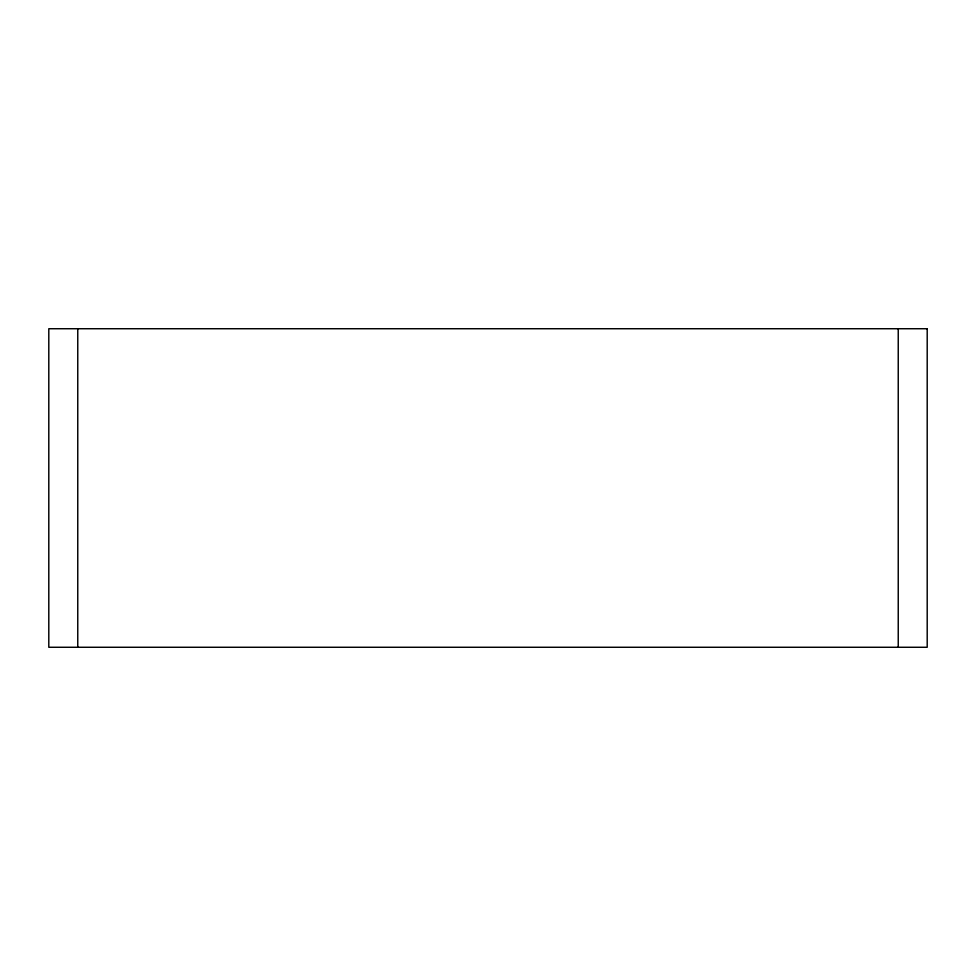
<?xml version="1.0" encoding="UTF-8"?>
<svg xmlns="http://www.w3.org/2000/svg" width="976" height="976" viewBox="0 0 976 976"><rect width="100%" height="100%" fill="white"/><g stroke="black" fill="none" stroke-linecap="round" stroke-linejoin="round"><path stroke-width="1.46" d="M898.237 328.729L898.237 647.271M77.763 328.729L77.763 647.271M927.2 328.729L48.8 328.729L48.8 647.271L927.2 647.271L927.2 328.729"/></g></svg>
